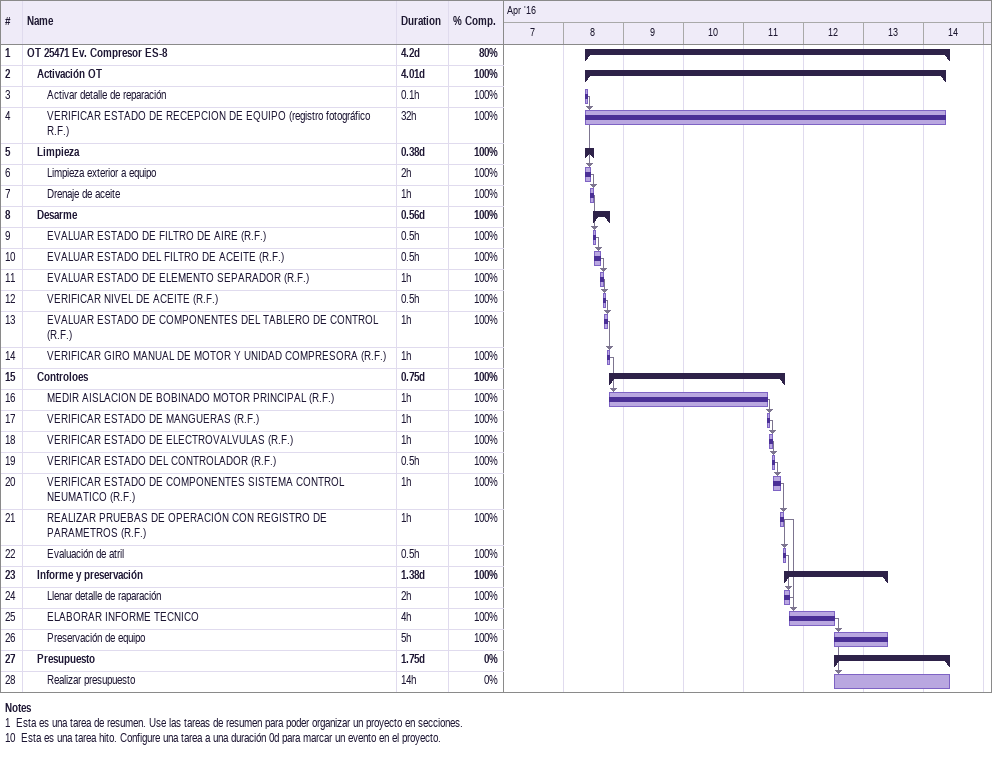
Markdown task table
| ID | Level | Task | Duration | Start | Finish | Predecessors | % complete |
|---|---|---|---|---|---|---|---|
| 1 | 1 | **OT 25471 Ev. Compresor ES-8** | 4.2d | 2016-04-08 | 2016-04-14 |  | 80 |
| 2 | 2 | **Activación OT** | 4.01d | 2016-04-08 | 2016-04-14 |  | 100 |
| 3 | 3 | Activar detalle de reparación | 0.1h | 2016-04-08 | 2016-04-08 |  | 100 |
| 4 | 3 | VERIFICAR ESTADO DE RECEPCION DE EQUIPO (registro fotográfico R.F.) | 32h | 2016-04-08 | 2016-04-14 | 3 | 100 |
| 5 | 2 | **Limpieza** | 0.38d | 2016-04-08 | 2016-04-08 |  | 100 |
| 6 | 3 | Limpieza exterior a equipo | 2h | 2016-04-08 | 2016-04-08 | 3 | 100 |
| 7 | 3 | Drenaje de aceite | 1h | 2016-04-08 | 2016-04-08 | 6 | 100 |
| 8 | 2 | **Desarme** | 0.56d | 2016-04-08 | 2016-04-08 |  | 100 |
| 9 | 3 | EVALUAR ESTADO DE FILTRO DE AIRE (R.F.) | 0.5h | 2016-04-08 | 2016-04-08 | 7 | 100 |
| 10 | 3 | EVALUAR ESTADO DEL FILTRO DE ACEITE (R.F.) | 0.5h | 2016-04-08 | 2016-04-08 | 9 | 100 |
| 11 | 3 | EVALUAR ESTADO DE ELEMENTO SEPARADOR (R.F.) | 1h | 2016-04-08 | 2016-04-08 | 10 | 100 |
| 12 | 3 | VERIFICAR NIVEL DE ACEITE (R.F.) | 0.5h | 2016-04-08 | 2016-04-08 | 11 | 100 |
| 13 | 3 | EVALUAR ESTADO DE COMPONENTES DEL TABLERO DE CONTROL (R.F.) | 1h | 2016-04-08 | 2016-04-08 | 12 | 100 |
| 14 | 3 | VERIFICAR GIRO MANUAL DE MOTOR Y UNIDAD COMPRESORA (R.F.) | 1h | 2016-04-08 | 2016-04-08 | 13 | 100 |
| 15 | 2 | **Controloes** | 0.75d | 2016-04-08 | 2016-04-11 |  | 100 |
| 16 | 3 | MEDIR AISLACION DE BOBINADO MOTOR PRINCIPAL (R.F.) | 1h | 2016-04-08 | 2016-04-11 | 14 | 100 |
| 17 | 3 | VERIFICAR ESTADO DE MANGUERAS (R.F.) | 1h | 2016-04-11 | 2016-04-11 | 16 | 100 |
| 18 | 3 | VERIFICAR ESTADO DE ELECTROVALVULAS (R.F.) | 1h | 2016-04-11 | 2016-04-11 | 17 | 100 |
| 19 | 3 | VERIFICAR ESTADO DEL CONTROLADOR (R.F.) | 0.5h | 2016-04-11 | 2016-04-11 | 18 | 100 |
| 20 | 3 | VERIFICAR ESTADO DE COMPONENTES SISTEMA CONTROL NEUMATICO (R.F.) | 1h | 2016-04-11 | 2016-04-11 | 19 | 100 |
| 21 | 3 | REALIZAR PRUEBAS DE OPERACIÓN CON REGISTRO DE PARAMETROS (R.F.) | 1h | 2016-04-11 | 2016-04-11 | 20 | 100 |
| 22 | 3 | Evaluación de atril | 0.5h | 2016-04-11 | 2016-04-11 | 21 | 100 |
| 23 | 2 | **Informe y preservación** | 1.38d | 2016-04-11 | 2016-04-13 |  | 100 |
| 24 | 3 | Llenar detalle de raparación | 2h | 2016-04-11 | 2016-04-11 | 22 | 100 |
| 25 | 3 | ELABORAR INFORME TECNICO | 4h | 2016-04-11 | 2016-04-12 | 21, 24 | 100 |
| 26 | 3 | Preservación de equipo | 5h | 2016-04-12 | 2016-04-13 | 25 | 100 |
| 27 | 2 | **Presupuesto** | 1.75d | 2016-04-12 | 2016-04-14 |  | 0 |
| 28 | 3 | Realizar presupuesto | 14h | 2016-04-12 | 2016-04-14 | 25 | 0 |

Notes
- 1: Esta es una tarea de resumen. Use las tareas de resumen para poder organizar un proyecto en secciones.
- 10: Esta es una tarea hito. Configure una tarea a una duración 0d para marcar un evento en el proyecto.
